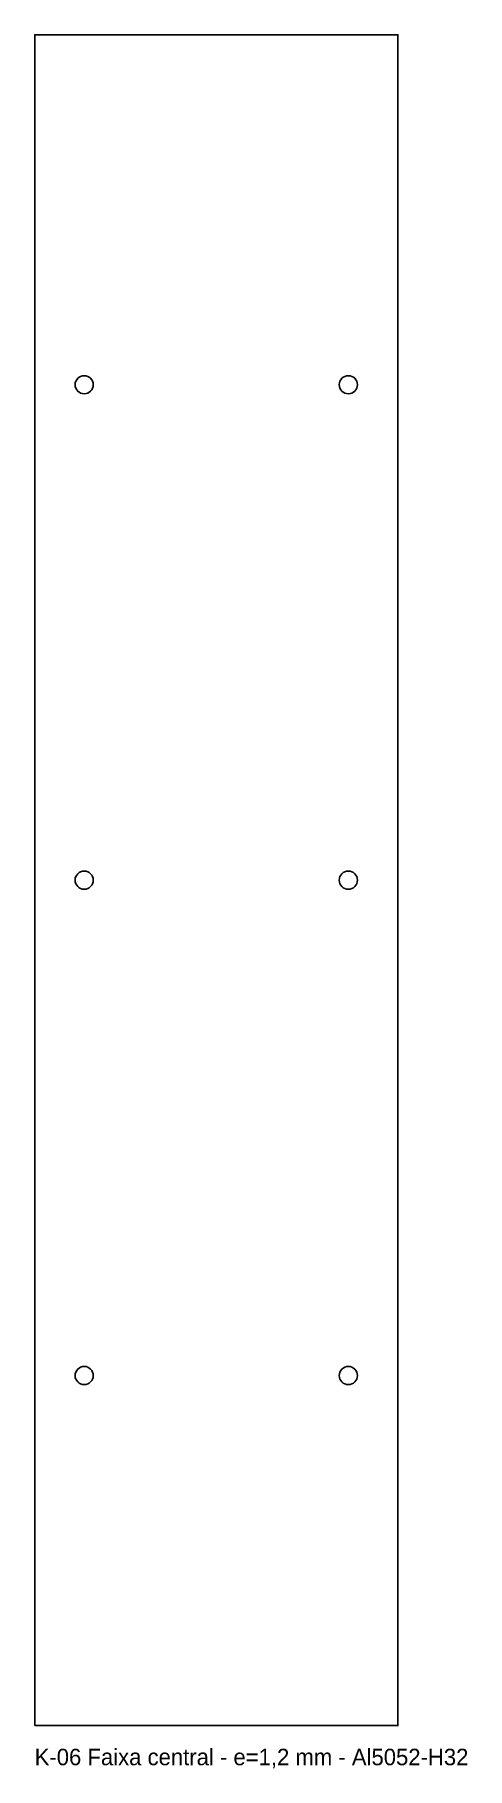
# Model space of a CAD drawing. Header units: millimetres. Extents: x 0 to 131, y -13 to 512.
import ezdxf

# ---------------------------------------------------------------- set-up
doc = ezdxf.new("R2010")
doc.units = ezdxf.units.MM

msp = doc.modelspace()

# ---------------------------------------------------------------- linework, layer by layer
at = {"layer": 'CORTE'}
msp.add_lwpolyline([(0, 0), (110, 0), (110, 512), (0, 512)], close=True, dxfattribs=at)
at = {"layer": 'FUROS'}
for centre in [(15, 406), (95, 406), (15, 256), (95, 256), (15, 106), (95, 106)]:
    msp.add_circle(centre, 2.75, dxfattribs=at)

# ---------------------------------------------------------------- texts
at = {"layer": 'GRAVAR-NAO'}
msp.add_text('K-06 Faixa central - e=1,2 mm - Al5052-H32', height=5, dxfattribs=at).set_placement((0, -12))

doc.saveas('drawing.dxf')
